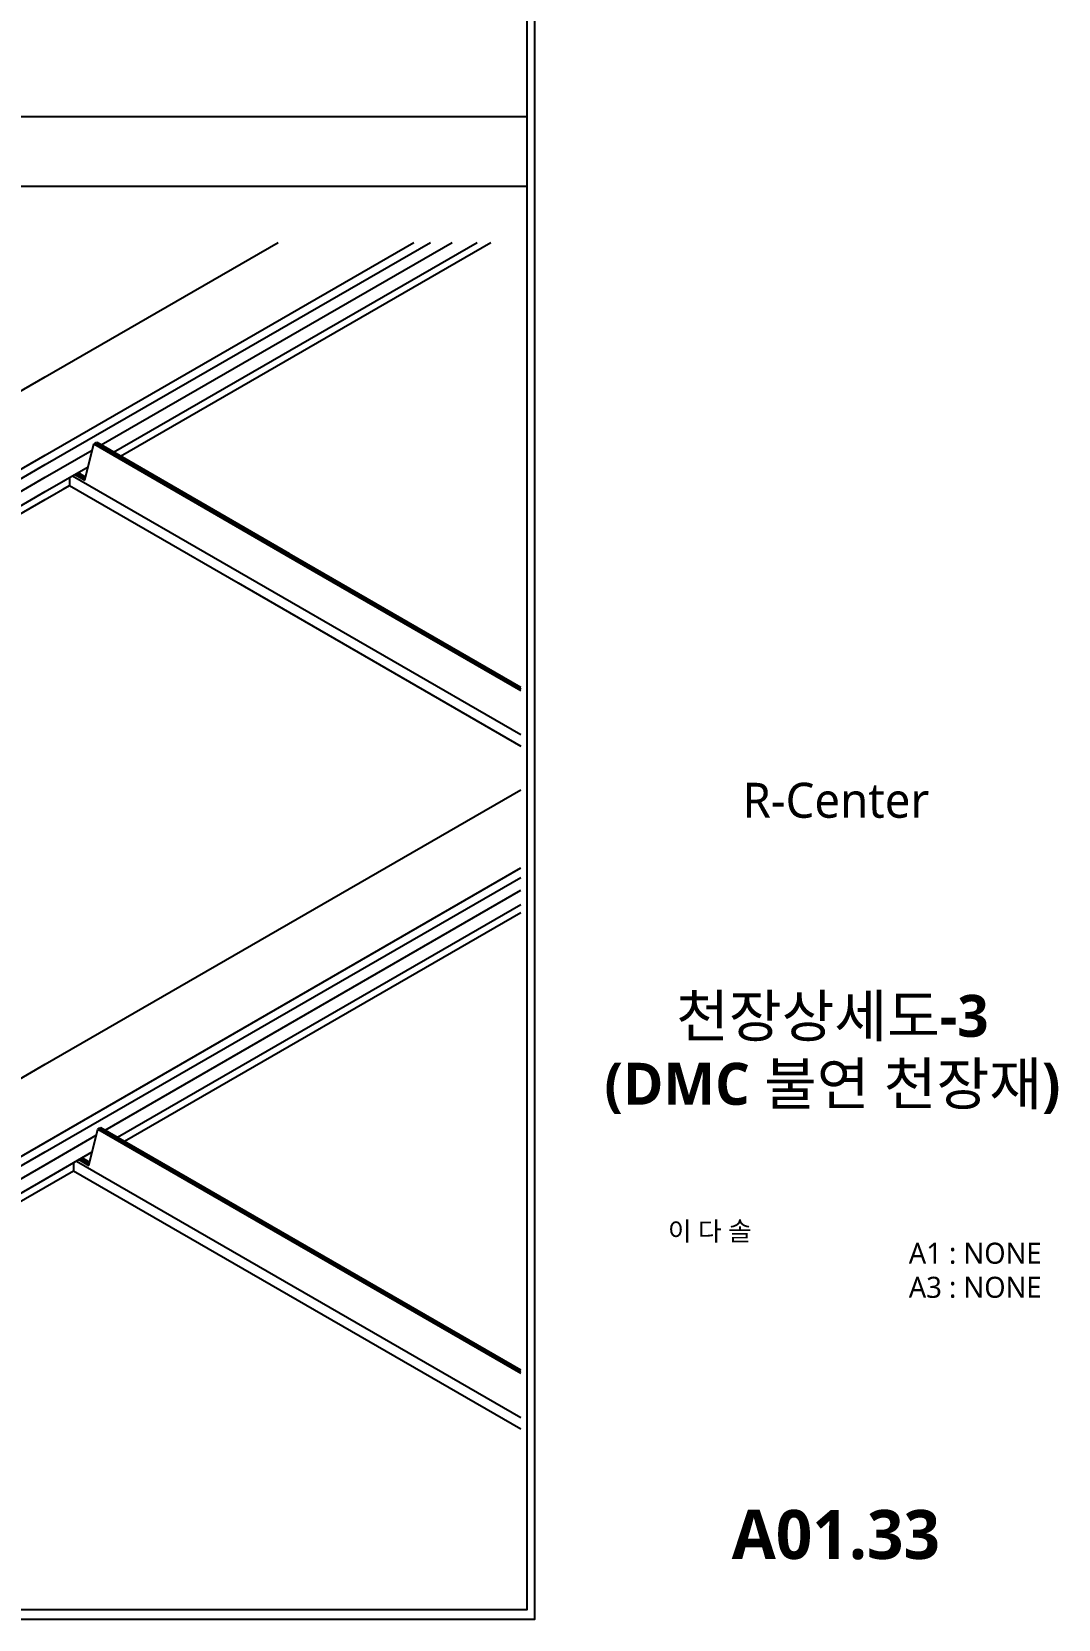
# Model space of a CAD drawing. Header units: millimetres. Extents: x 1394 to 74708, y 590 to 17190.
# Drawn here: x 70309 to 74708, y 590 to 7393 of the extents above; entities that cross this region are included whole.
import ezdxf
from ezdxf.enums import TextEntityAlignment as Align

# ---------------------------------------------------------------- set-up
doc = ezdxf.new("R2010")
doc.units = ezdxf.units.MM
doc.layers.get('Defpoints').update_dxf_attribs({"color": 152})
for name, color, linetype in [('A-LINE-3', 7, 'Continuous'), ('BAR', 3, 'Continuous'), ('CEIL', 8, 'Continuous'), ('SHT', 5, 'Continuous'), ('TEXT', 3, 'Continuous'), ('TXT', 7, 'Continuous')]:
    doc.layers.add(name, color=color, linetype=linetype)
doc.styles.add('맑은고딕', font='malgun.ttf')
doc.styles.add('맑은고딕B', font='malgunbd.ttf')
doc.styles.add('스타일1', font='malgun.ttf')
doc.styles.add('스타일2', font='malgunbd.ttf')

# ---------------------------------------------------------------- blocks, each defined once
blk = doc.blocks.new('TITLE')
at = {"layer": 'TXT', "color": 4, "style": '스타일2'}
for tag, height, p in [('TITLE1', 6, (776, 116.69)), ('TITLE4', 6, (776, 111.7)), ('TITLE2', 6, (776, 107.09)), ('TITLE5', 6, (776, 102.09)), ('TITLE3', 6, (776, 97.38)), ('A0.00', 7, (775.56, 32.33))]:
    blk.add_attdef(tag, text='', height=height, dxfattribs=at).set_placement(p, align=Align.MIDDLE_CENTER)
at = {"layer": 'TXT', "color": 3, "style": '스타일1'}
for tag, p in [('NAME-1', (752.37, 76.33)), ('NAME-2', (752.37, 67.33)), ('NAME-3', (752.37, 58.33)), ('NAME-4', (752.37, 49.33))]:
    blk.add_attdef(tag, text='', height=2.7, dxfattribs=at).set_placement(p, align=Align.MIDDLE_LEFT)
for tag, p in [('SCALE-A1', (796.39, 73.17)), ('SCALE-A3', (796.39, 68.31)), ('DATE', (797.36, 53.01))]:
    blk.add_attdef(tag, text='', height=3, dxfattribs=at).set_placement(p, align=Align.MIDDLE)

msp = doc.modelspace()

# ---------------------------------------------------------------- linework, layer by layer
at = {"layer": 'A-LINE-3'}
for p, q in [((51885, 7030), (72429.78, 7030)), ((72429.78, 6730), (51885, 6730))]:
    msp.add_line(p, q, dxfattribs=at)
msp.add_lwpolyline([(51885, 17160), (72429.78, 17160), (72429.78, 630), (51885, 630)], close=True, dxfattribs=at)
at = {"layer": 'BAR', "color": 13}
for p, q in [((70366.69, 5537.93), (72017.01, 6490.74)), ((70366.69, 5579.11), (71945.69, 6490.74)), ((70366.69, 5914.1), (71365.47, 6490.74)), ((70606.84, 5622.38), (72110.89, 6490.74)), ((70659.93, 5591.73), (72217.07, 6490.74)), ((68243.17, 4688.08), (70366.69, 5914.1)), ((68243.17, 4353.1), (70366.69, 5579.11)), ((70366.69, 5483.73), (70568.31, 5600.13)), ((68243.17, 4311.91), (70366.69, 5537.93)), ((70366.69, 5422.43), (70550.61, 5528.61)), ((70443.24, 5466.62), (70550.61, 5528.61)), ((68243.17, 4257.71), (70366.69, 5483.73)), ((68243.17, 4196.41), (70366.69, 5422.43)), ((70366.69, 2967.88), (72404.48, 4144.4)), ((70366.69, 2632.89), (72404.48, 3809.41)), ((70366.69, 2592.72), (72404.48, 3769.24)), ((70623.85, 2685.98), (72404.48, 3714.03)), ((70676.94, 2655.33), (72404.48, 3652.73)), ((69333.95, 2371.63), (70366.69, 2967.88)), ((70366.69, 2537.51), (70585.32, 2663.74)), ((69582.94, 2180.39), (70366.69, 2632.89)), ((69617.77, 2160.33), (70366.69, 2592.72)), ((70366.69, 2476.21), (70567.62, 2592.21)), ((69665.52, 2132.69), (70366.69, 2537.51)), ((69718.65, 2102.06), (70366.69, 2476.21))]:
    msp.add_line(p, q, dxfattribs=at)
at = {"layer": 'CEIL', "linetype": 'Continuous'}
for p, q in [((70689.3, 5574.77), (72275.8, 6490.74)), ((70536.42, 5471.25), (70574.84, 5626.54)), ((70574.84, 5626.54), (70581.04, 5630.12)), ((70574.84, 5626.54), (71399.71, 5150.3)), ((70581.04, 5630.12), (70587.24, 5633.7)), ((70581.04, 5630.12), (71405.91, 5153.88)), ((70587.24, 5633.7), (71412.11, 5157.46)), ((70366.69, 5388.52), (70470.47, 5448.44)), ((70443.24, 5432.71), (70470.47, 5448.44)), ((70470.47, 5482.35), (70470.47, 5448.44)), ((70470.47, 5448.44), (71193.3, 5031.11)), ((70483.63, 5489.94), (71235.82, 5055.67)), ((70493.84, 5495.84), (70536.42, 5471.25)), ((70500.64, 5499.76), (70538.12, 5478.13)), ((70507.45, 5503.69), (70539.82, 5485)), ((68243.17, 4162.5), (70366.69, 5388.52)), ((71399.71, 5150.3), (72404.48, 4570.2)), ((71405.91, 5153.88), (72404.48, 4577.36)), ((71412.11, 5157.46), (72404.48, 4584.51)), ((71235.82, 5055.67), (72404.48, 4380.94)), ((71193.3, 5031.11), (72404.48, 4331.84)), ((70706.31, 2638.38), (72404.48, 3618.82)), ((70553.43, 2534.86), (70591.85, 2690.14)), ((70591.85, 2690.14), (70598.05, 2693.72)), ((70591.85, 2690.14), (72404.48, 1643.62)), ((70598.05, 2693.72), (70604.25, 2697.3)), ((70598.05, 2693.72), (72404.48, 1650.78)), ((70604.25, 2697.3), (72404.48, 1657.94)), ((70487.48, 2545.95), (70487.48, 2512.04)), ((70500.64, 2553.55), (72404.48, 1454.36)), ((70510.85, 2559.44), (70553.43, 2534.86)), ((70517.65, 2563.37), (70555.13, 2541.73)), ((70524.46, 2567.29), (70556.83, 2548.6)), ((70197.97, 2344.89), (70487.48, 2512.04)), ((70487.48, 2512.04), (72404.48, 1405.26))]:
    msp.add_line(p, q, dxfattribs=at)
at = {"layer": 'Defpoints'}
msp.add_lwpolyline([(72465, 17190), (51855, 17190), (51855, 589.58), (72465, 589.58)], close=True, dxfattribs=at)

# ---------------------------------------------------------------- block references
at = {"layer": 'TEXT'}
ref = msp.add_blockref('TITLE', (50460, -37.07), dxfattribs=dict(at, xscale=30, yscale=30, zscale=30))
ref.add_attrib('TITLE2', '천장상세도-3', dxfattribs={"layer": 'SHT', "color": 4, "height": 180, "style": '맑은고딕B'}).set_placement((73740.01, 3175.51), align=Align.MIDDLE_CENTER)
ref.add_attrib('TITLE3', '(DMC 불연 천장재)', dxfattribs={"layer": 'SHT', "color": 4, "height": 180, "style": '맑은고딕B'}).set_placement((73740.01, 2884.37), align=Align.MIDDLE_CENTER)
ref.add_attrib('NAME-1', '이 다 솔', dxfattribs={"color": 3, "height": 81, "style": '맑은고딕'}).set_placement((73035, 2252.9), align=Align.MIDDLE_LEFT)
ref.add_attrib('SCALE-A1', 'A1 : NONE', dxfattribs={"layer": 'SHT', "color": 3, "height": 90, "style": '맑은고딕'}).set_placement((74351.73, 2158.08), align=Align.MIDDLE)
ref.add_attrib('SCALE-A3', 'A3 : NONE', dxfattribs={"layer": 'SHT', "color": 3, "height": 90, "style": '맑은고딕'}).set_placement((74351.73, 2012.16), align=Align.MIDDLE)
ref.add_attrib('A0.00', 'A01.33', dxfattribs={"layer": 'SHT', "color": 4, "height": 210, "style": '맑은고딕B'}).set_placement((73755, 952.93), align=Align.MIDDLE_CENTER)

# ---------------------------------------------------------------- texts
at = {"layer": 'TEXT', "style": '스타일1'}
msp.add_text('R-Center', height=150, dxfattribs=at).set_placement((73755, 4099.58), align=Align.MIDDLE_CENTER)

doc.saveas('drawing.dxf')
